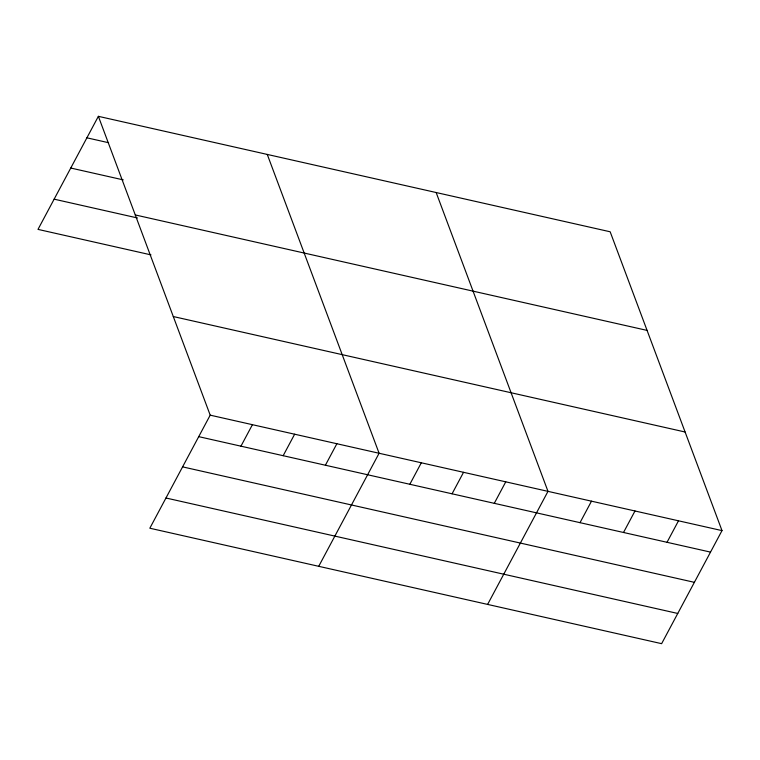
<?xml version="1.0" encoding="UTF-8"?>
<svg xmlns="http://www.w3.org/2000/svg" width="760" height="760" viewBox="0 0 760 760"><rect width="100%" height="100%" fill="white"/><g stroke="black" fill="none" stroke-linecap="round" stroke-linejoin="round"><path stroke-width="1.14" d="M98.372 116.328L210.197 415.159L149.834 528.219L661.628 643.672L722 530.613L610.166 231.781L98.372 116.328L38 229.387L150.974 254.876M240.948 446.177L252.424 424.678M283.166 455.705L294.642 434.207M325.394 465.224L336.87 443.735M318.725 566.314L379.097 453.255L267.263 154.423M409.839 484.281L421.315 462.783M452.067 493.8L463.543 472.311M494.285 503.329L505.761 481.83M487.616 604.418L547.989 491.359L436.154 192.527M580.013 522.671L591.489 501.172M623.514 532.484L634.989 510.986M667.024 542.298L678.5 520.799M86.887 137.816L108.576 142.709M70.756 168.036L123.253 179.882M135.27 214.938L647.073 330.401M54.131 199.167L137.436 217.958M173.299 316.54L685.092 432.003M210.197 415.159L722 530.613M198.721 436.648L710.524 552.111M182.59 466.868L694.383 582.331M165.965 498L677.768 613.462"/></g></svg>
